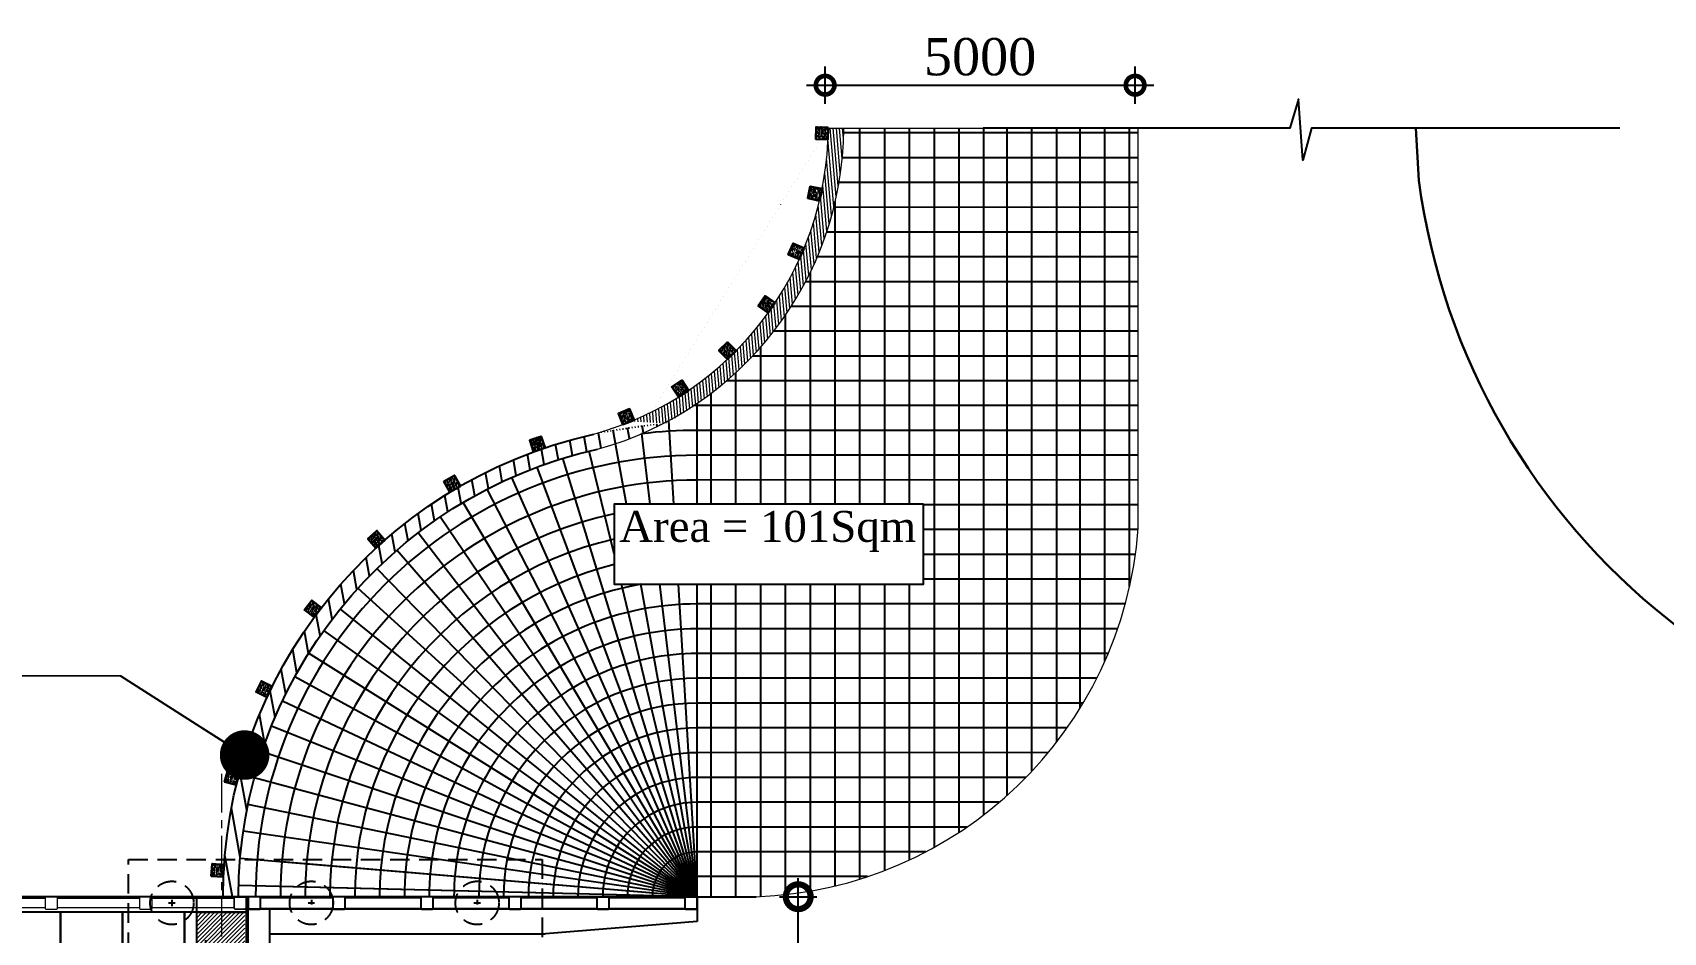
# Model space of a CAD drawing. Header units: millimetres. Extents: x 645430 to 1329725, y -477752 to 44877.
# Drawn here: x 929515 to 955822, y -433852 to -419333 of the extents above; entities that cross this region are included whole.
import ezdxf

# ---------------------------------------------------------------- set-up
doc = ezdxf.new("R2010")
doc.units = ezdxf.units.MM
doc.header["$LTSCALE"] = 250
doc.header["$PDMODE"] = 2
for name, pattern in [('ACAD_ISO03W100', [30, 12, -18]), ('CENTER', [2, 1.25, -0.25, 0.25, -0.25]), ('DASHED2', [0.375, 0.25, -0.125]), ('HIDDEN', [9.525, 6.35, -3.175])]:
    doc.linetypes.add(name, pattern=pattern)
for name, color, linetype in [('Abutment W Line', 200, 'Continuous'), ('Bearing  peat', 11, 'Continuous'), ('Deck Slab', 11, 'Continuous'), ('Dimision', 4, 'Continuous'), ('Elevation', 21, 'Continuous'), ('Extra Line', 145, 'Continuous'), ('Girder Line', 7, 'Continuous'), ('hatch', 35, 'Continuous'), ('Hatching', 35, 'Continuous'), ('L.L', 200, 'Continuous'), ('Level_text', 7, 'Continuous'), ('Pile', 11, 'Continuous'), ('Ralling', 6, 'Continuous'), ('SEC', 15, 'Continuous')]:
    doc.layers.add(name, color=color, linetype=linetype)
for name, color, linetype, lineweight in [('Box', 30, 'Continuous', 13), ('Pucca Road', 1, 'Continuous', 30), ('Railing', 6, 'Continuous', 13), ('RL', 7, 'Continuous', 18), ('ROAD', 1, 'Continuous', 30)]:
    doc.layers.add(name, color=color, linetype=linetype, lineweight=lineweight)
doc.styles.get("Standard").update_dxf_attribs({"font": 'times.ttf'})
doc.dimstyles.new('dim_800', dxfattribs={"dimscale": 0, "dimtxt": 800, "dimasz": 300, "dimexe": 300, "dimexo": 300, "dimgap": 400, "dimtad": 1, "dimdec": 0, "dimtxsty": 'Standard', "dimblk": 'DOTSMALL', "dimcen": 2.5, "dimdle": 300, "dimclrd": 256, "dimclre": 256, "dimclrt": 256, "dimadec": 0, "dimazin": 0, "dimtfac": 1, "dimtdec": 0, "dimtix": 1, "dimtmove": 0, "dimatfit": 3, "dimldrblk": 'DOT', "dimfxl": 300, "dimfxlon": 1, "dimlwd": -1, "dimarcsym": 0})
doc.dimstyles.new('ISO-25', dxfattribs={"dimtxt": 75, "dimasz": 45, "dimexe": 125, "dimexo": 75.625, "dimgap": 60, "dimtad": 1, "dimdec": 0, "dimtxsty": 'Standard', "dimblk": 'DOT', "dimcen": 52.5, "dimdle": 100, "dimclrd": 256, "dimclre": 256, "dimclrt": 256, "dimadec": 0, "dimazin": 0, "dimtfac": 1, "dimtdec": 0, "dimtix": 1, "dimtmove": 0, "dimatfit": 3, "dimldrblk": 'DOT', "dimfxl": 1, "dimlwd": -1, "dimarcsym": 0})
pattern_1 = [(45, (28908.872, -337.994), (-33.67596, 33.67596), [])]
pattern_2 = [(0, (11736.619, 5662.658), (0, 19.05), [])]

# ---------------------------------------------------------------- blocks, each defined once
blk = doc.blocks.new('*U416')
at = {"layer": 'Railing', "linetype": 'Continuous', "lineweight": 20, "ltscale": 5}
for p, q in [((562.5, 75.5), (-762.5, 75.5)), ((562.5, -75.5), (-762.5, -75.5))]:
    blk.add_line(p, q, dxfattribs=at)
blk.add_lwpolyline([(574.5, 100), (750.5, 100), (762.5, 88), (762.5, -88), (750.5, -100), (574.5, -100), (562.5, -88), (562.5, 88)], close=True, dxfattribs=at)
blk = doc.blocks.new('*U417')
at = {"layer": 'Deck Slab', "color": 0, "linetype": 'ByBlock', "lineweight": -2}
for p in [(0, 0), (1525, 0), (3050, 0), (4575, 0), (6100, 0), (7625, 0), (9150, 0), (10675, 0), (12200, 0), (13725, 0), (15250, 0), (16775, 0)]:
    blk.add_blockref('*U416', p, dxfattribs=at)
blk = doc.blocks.new('*U418')
at = {"layer": 'Railing', "linetype": 'Continuous', "lineweight": 20, "ltscale": 5}
for p, q in [((562.5, 75.5), (-762.5, 75.5)), ((562.5, -75.5), (-762.5, -75.5))]:
    blk.add_line(p, q, dxfattribs=at)
blk.add_lwpolyline([(574.5, 100), (750.5, 100), (762.5, 88), (762.5, -88), (750.5, -100), (574.5, -100), (562.5, -88), (562.5, 88)], close=True, dxfattribs=at)
blk = doc.blocks.new('*U419')
at = {"layer": 'Deck Slab', "color": 0, "linetype": 'ByBlock', "lineweight": -2}
for p in [(0, 0), (1525, 0), (3050, 0), (4575, 0), (6100, 0), (7625, 0), (9150, 0), (10675, 0), (12200, 0), (13725, 0), (15250, 0), (16775, 0)]:
    blk.add_blockref('*U418', p, dxfattribs=at)
blk = doc.blocks.new('edgh')
at = {"layer": 'Box', "linetype": 'Continuous', "lineweight": 20, "ltscale": 5}
for p, q in [((331789, 528973), (331789, 528973)), ((331789, 528973), (331789, 528973)), ((331789, 519373), (331789, 519373)), ((331789, 519373), (331789, 519373)), ((331789, 519173), (331789, 519173)), ((350425, 519173), (333581, 519173)), ((351752, 519173), (350702, 519173))]:
    blk.add_line(p, q, dxfattribs=at)
for points in [[(331794, 528718), (332784, 528718), (332784, 527978), (331794, 527978)], [(332794, 528718), (333784, 528718), (333784, 527978), (332794, 527978)], [(333794, 528718), (334784, 528718), (334784, 527978), (333794, 527978)], [(334794, 528718), (335784, 528718), (335784, 527978), (334794, 527978)], [(335794, 528718), (336784, 528718), (336784, 527978), (335794, 527978)], [(336794, 528718), (337784, 528718), (337784, 527978), (336794, 527978)], [(337794, 528718), (338784, 528718), (338784, 527978), (337794, 527978)], [(338794, 528718), (339784, 528718), (339784, 527978), (338794, 527978)], [(339794, 528718), (340784, 528718), (340784, 527978), (339794, 527978)], [(340794, 528718), (341784, 528718), (341784, 527978), (340794, 527978)], [(341794, 528718), (342784, 528718), (342784, 527978), (341794, 527978)], [(342794, 528718), (342784, 528718), (342784, 527978), (342794, 527978)], [(342794, 528718), (343784, 528718), (343784, 527978), (342794, 527978)], [(343794, 528718), (344784, 528718), (344784, 527978), (343794, 527978)], [(344794, 528718), (345784, 528718), (345784, 527978), (344794, 527978)], [(345794, 528718), (346784, 528718), (346784, 527978), (345794, 527978)], [(346794, 528718), (347784, 528718), (347784, 527978), (346794, 527978)], [(347794, 528718), (348784, 528718), (348784, 527978), (347794, 527978)], [(348794, 528718), (349784, 528718), (349784, 527978), (348794, 527978)], [(349794, 528718), (350784, 528718), (350784, 527978), (349794, 527978)], [(350794, 528718), (351784, 528718), (351784, 527978), (350794, 527978)], [(331794, 519428), (332784, 519428), (332784, 520168), (331794, 520168)], [(332794, 519428), (333784, 519428), (333784, 520168), (332794, 520168)], [(333794, 519428), (334784, 519428), (334784, 520168), (333794, 520168)], [(334794, 519428), (335784, 519428), (335784, 520168), (334794, 520168)], [(335794, 519428), (336784, 519428), (336784, 520168), (335794, 520168)], [(336794, 519428), (337784, 519428), (337784, 520168), (336794, 520168)], [(337794, 519428), (338784, 519428), (338784, 520168), (337794, 520168)], [(338794, 519428), (339784, 519428), (339784, 520168), (338794, 520168)], [(339794, 519428), (340784, 519428), (340784, 520168), (339794, 520168)], [(340794, 519428), (341784, 519428), (341784, 520168), (340794, 520168)], [(341794, 519428), (342784, 519428), (342784, 520168), (341794, 520168)], [(342794, 519428), (342784, 519428), (342784, 520168), (342794, 520168)], [(342794, 519428), (343784, 519428), (343784, 520168), (342794, 520168)], [(343794, 519428), (344784, 519428), (344784, 520168), (343794, 520168)], [(344794, 519428), (345784, 519428), (345784, 520168), (344794, 520168)], [(345794, 519428), (346784, 519428), (346784, 520168), (345794, 520168)], [(346794, 519428), (347784, 519428), (347784, 520168), (346794, 520168)], [(347794, 519428), (348784, 519428), (348784, 520168), (347794, 520168)], [(348794, 519428), (349784, 519428), (349784, 520168), (348794, 520168)], [(349794, 519428), (350784, 519428), (350784, 520168), (349794, 520168)], [(350794, 519428), (351784, 519428), (351784, 520168), (350794, 520168)]]:
    blk.add_lwpolyline(points, close=True, dxfattribs=at)
at = {"layer": 'Deck Slab'}
for p, q in [((331789, 528723), (351789, 528723)), ((351789, 519423), (331789, 519423))]:
    blk.add_line(p, q, dxfattribs=at)
blk.add_lwpolyline([(350902, 519173), (331789, 519173), (331789, 528973), (351789, 528973), (351789, 519173), (350262, 519173)], dxfattribs=at)
at = {"layer": 'Girder Line', "linetype": 'HIDDEN', "ltscale": 0.15}
for p, q in [((331789, 527898), (351789, 527898)), ((331789, 527448), (331989, 527448)), ((331989, 527448), (331989, 525498)), ((332289, 527448), (338722, 527448)), ((332289, 527448), (332289, 525498)), ((338722, 527448), (338722, 525498)), ((339022, 527448), (344556, 527448)), ((339022, 527448), (339022, 525498)), ((344556, 527448), (344556, 525498)), ((344856, 527448), (351289, 527448)), ((344856, 527448), (344856, 525498)), ((351289, 527448), (351289, 525498)), ((351589, 527448), (351589, 525498)), ((331789, 525498), (331989, 525498)), ((331789, 523073), (331789, 525373)), ((332289, 525498), (338722, 525498)), ((339022, 525498), (344556, 525498)), ((344856, 525498), (351289, 525498)), ((351589, 525498), (351789, 525498)), ((331789, 525048), (331989, 525048)), ((331989, 525048), (331989, 523098)), ((332289, 525048), (332289, 523098)), ((332289, 525048), (338722, 525048)), ((338722, 525048), (338722, 523098)), ((339022, 525048), (344556, 525048)), ((339022, 525048), (339022, 523098)), ((344556, 525048), (344556, 523098)), ((344856, 525048), (351289, 525048)), ((344856, 525048), (344856, 523098)), ((351289, 525048), (351289, 523098)), ((351589, 525048), (351589, 523098)), ((331789, 523098), (331989, 523098)), ((332289, 523098), (338722, 523098)), ((339022, 523098), (344556, 523098)), ((344856, 523098), (351289, 523098)), ((351589, 523098), (351789, 523098)), ((331789, 522648), (331989, 522648)), ((331989, 522648), (331989, 520698)), ((332289, 522648), (332289, 520698)), ((332289, 522648), (338722, 522648)), ((338722, 522648), (338722, 520698)), ((339022, 522648), (344556, 522648)), ((339022, 522648), (339022, 520698)), ((344556, 522648), (344556, 520698)), ((344856, 522648), (351289, 522648)), ((344856, 522648), (344856, 520698)), ((351289, 522648), (351289, 520698)), ((351589, 522648), (351589, 520698)), ((331789, 520698), (331989, 520698)), ((332289, 520698), (338722, 520698)), ((339022, 520698), (344556, 520698)), ((344856, 520698), (351289, 520698)), ((351589, 520698), (351789, 520698)), ((331789, 520248), (351789, 520248))]:
    blk.add_line(p, q, dxfattribs=at)
at = {"layer": 'Girder Line', "linetype": 'HIDDEN', "ltscale": 15}
for p, q in [((351589, 527448), (351789, 527448)), ((351589, 525048), (351789, 525048)), ((351589, 522648), (351789, 522648))]:
    blk.add_line(p, q, dxfattribs=at)
at = {"layer": 'Railing', "linetype": 'Continuous', "lineweight": 20, "ltscale": 5}
for p, q in [((351589, 528948), (350289, 528948)), ((351589, 528797), (350289, 528797)), ((331789, 527773), (351789, 527773)), ((331789, 527723), (351789, 527723)), ((331789, 520423), (351789, 520423)), ((331789, 520373), (351789, 520373)), ((351589, 519348), (350289, 519348)), ((351589, 519197), (350289, 519197))]:
    blk.add_line(p, q, dxfattribs=at)
for points in [[(331801, 528973), (331977, 528973), (331989, 528961), (331989, 528785), (331977, 528773), (331801, 528773), (331789, 528785), (331789, 528961)], [(331801, 528773), (331977, 528773), (331989, 528785), (331989, 528961), (331977, 528973), (331801, 528973), (331789, 528961), (331789, 528785)], [(331801, 528773), (331977, 528773), (331989, 528785), (331989, 528961), (331977, 528973), (331801, 528973), (331789, 528961), (331789, 528785)], [(331801, 528973), (331977, 528973), (331989, 528961), (331989, 528785), (331977, 528773), (331801, 528773), (331789, 528785), (331789, 528961)], [(331801, 528773), (331977, 528773), (331989, 528785), (331989, 528961), (331977, 528973), (331801, 528973), (331789, 528961), (331789, 528785)], [(351601, 528973), (351777, 528973), (351789, 528961), (351789, 528785), (351777, 528773), (351601, 528773), (351589, 528785), (351589, 528961)], [(331801, 519373), (331977, 519373), (331989, 519361), (331989, 519185), (331977, 519173), (331801, 519173), (331789, 519185), (331789, 519361)], [(331801, 519173), (331977, 519173), (331989, 519185), (331989, 519361), (331977, 519373), (331801, 519373), (331789, 519361), (331789, 519185)], [(331801, 519173), (331977, 519173), (331989, 519185), (331989, 519361), (331977, 519373), (331801, 519373), (331789, 519361), (331789, 519185)], [(331801, 519373), (331977, 519373), (331989, 519361), (331989, 519185), (331977, 519173), (331801, 519173), (331789, 519185), (331789, 519361)], [(331801, 519173), (331977, 519173), (331989, 519185), (331989, 519361), (331977, 519373), (331801, 519373), (331789, 519361), (331789, 519185)], [(331801, 519373), (331977, 519373), (331989, 519361), (331989, 519185), (331977, 519173), (331801, 519173), (331789, 519185), (331789, 519361)], [(331801, 519173), (331977, 519173), (331989, 519185), (331989, 519361), (331977, 519373), (331801, 519373), (331789, 519361), (331789, 519185)], [(331801, 519173), (331977, 519173), (331989, 519185), (331989, 519361), (331977, 519373), (331801, 519373), (331789, 519361), (331789, 519185)], [(331801, 519373), (331977, 519373), (331989, 519361), (331989, 519185), (331977, 519173), (331801, 519173), (331789, 519185), (331789, 519361)], [(331801, 519173), (331977, 519173), (331989, 519185), (331989, 519361), (331977, 519373), (331801, 519373), (331789, 519361), (331789, 519185)], [(351601, 519373), (351777, 519373), (351789, 519361), (351789, 519185), (351777, 519173), (351601, 519173), (351589, 519185), (351589, 519361)]]:
    blk.add_lwpolyline(points, close=True, dxfattribs=at)
at = {"layer": 'Deck Slab'}
for name, p in [('*U417', (332752, 528873)), ('*U419', (332752, 519273))]:
    blk.add_blockref(name, p, dxfattribs=at)
blk = doc.blocks.new('_Dot')
at = {"color": 0, "linetype": 'ByBlock', "lineweight": -2}
blk.add_line((-0.5, 0), (-1, 0), dxfattribs=at)
at = {"color": 0, "linetype": 'ByBlock', "const_width": 0.5}
blk.add_lwpolyline([(-0.25, 0, 1), (0.25, 0, 1)], format="xyb", close=True, dxfattribs=at)
blk = doc.blocks.new('_DotSmall')
at = {"color": 0, "linetype": 'ByBlock', "const_width": 0.5}
blk.add_lwpolyline([(-0.0625, 0, 1), (0.0625, 0, 1)], format="xyb", close=True, dxfattribs=at)
blk = doc.blocks.new('*D539')
at = {"layer": 'Defpoints', "color": 0, "ltscale": 5, "transparency": 16777216}
for p in [(940289, -433277), (941866, -433277), (940289, -443077)]:
    blk.add_point(p, dxfattribs=at)
at = {"layer": 'Level_text', "ltscale": 5, "transparency": 16777216}
blk.add_line((941866, -443377), (941866, -432977), dxfattribs=at)
at = {"layer": 'Level_text', "lineweight": -2, "ltscale": 5, "transparency": 16777216}
for p, q in [((941566, -433277), (942166, -433277)), ((941566, -443077), (942166, -443077))]:
    blk.add_line(p, q, dxfattribs=at)
at = {"layer": 'Level_text', "ltscale": 5, "transparency": 16777216, "xscale": 800, "yscale": 800, "zscale": 800}
for p, rotation in [((941866, -433277), 90), ((941866, -443077), 270)]:
    blk.add_blockref('_DotSmall', p, dxfattribs=dict(at, rotation=rotation))
at = {"layer": 'Level_text', "ltscale": 5, "transparency": 16777216, "insert": (941308, -438177), "char_height": 800, "attachment_point": 5, "rotation": 90}
blk.add_mtext('9800', dxfattribs=at)
blk = doc.blocks.new('A$C0ff41abe')
at = {"layer": 'hatch', "linetype": 'Continuous', "lineweight": 13}
h = blk.add_hatch(dxfattribs=at)
h.set_pattern_fill('ANSI31', color=256, scale=15, style=0)
h.set_pattern_definition(pattern_1)
h.paths.add_polyline_path([(1875, 10563), (1100, 10563), (1100, 9813), (1875, 9813)])
h = blk.add_hatch(dxfattribs=at)
h.set_pattern_fill('ANSI31', color=256, scale=15, style=0)
h.set_pattern_definition(pattern_1)
h.paths.add_polyline_path([(1930, 1263), (1100, 1263), (1100, 2013), (1930, 2013)])
at = {"layer": 'Hatching', "linetype": 'Continuous', "ltscale": 3}
h = blk.add_hatch(dxfattribs=at)
h.set_pattern_fill('LINE,_I', color=256, scale=6, style=2)
h.set_pattern_definition(pattern_2)
h.paths.add_polyline_path([(1500, 9338), (1650, 9338), (1650, 9513), (1500, 9513)])
h.paths.add_polyline_path([(1650, 9513), (1650, 9688), (1500, 9688), (1500, 9513)])
h.paths.add_polyline_path([(1350, 9688), (1350, 9513), (1500, 9513), (1500, 9688)])
h.paths.add_polyline_path([(1350, 9513), (1350, 9338), (1500, 9338), (1500, 9513)])
h = blk.add_hatch(dxfattribs=at)
h.set_pattern_fill('LINE,_I', color=256, scale=6, style=2)
h.set_pattern_definition([(0, (11736.619, 10462.658), (0, 19.05), [])])
h.paths.add_polyline_path([(1500, 7288), (1650, 7288), (1650, 7113), (1500, 7113)])
h.paths.add_polyline_path([(1650, 7113), (1650, 6938), (1500, 6938), (1500, 7113)])
h.paths.add_polyline_path([(1350, 6938), (1350, 7113), (1500, 7113), (1500, 6938)])
h.paths.add_polyline_path([(1350, 7113), (1350, 7288), (1500, 7288), (1500, 7113)])
h = blk.add_hatch(dxfattribs=at)
h.set_pattern_fill('LINE,_I', color=256, scale=6, style=2)
h.set_pattern_definition([(0, (11736.619, 8062.658), (0, 19.05), [])])
h.paths.add_polyline_path([(1500, 4888), (1650, 4888), (1650, 4713), (1500, 4713)])
h.paths.add_polyline_path([(1650, 4713), (1650, 4538), (1500, 4538), (1500, 4713)])
h.paths.add_polyline_path([(1350, 4538), (1350, 4713), (1500, 4713), (1500, 4538)])
h.paths.add_polyline_path([(1350, 4713), (1350, 4888), (1500, 4888), (1500, 4713)])
h = blk.add_hatch(dxfattribs=at)
h.set_pattern_fill('LINE,_I', color=256, scale=6, style=2)
h.set_pattern_definition(pattern_2)
h.paths.add_polyline_path([(1500, 2488), (1650, 2488), (1650, 2313), (1500, 2313)])
h.paths.add_polyline_path([(1650, 2313), (1650, 2138), (1500, 2138), (1500, 2313)])
h.paths.add_polyline_path([(1350, 2138), (1350, 2313), (1500, 2313), (1500, 2138)])
h.paths.add_polyline_path([(1350, 2313), (1350, 2488), (1500, 2488), (1500, 2313)])
at = {"layer": 'Abutment W Line', "ltscale": 5}
for p, q in [((1100, 10813), (1930, 10813)), ((1100, 7113), (1100, 10813)), ((1930, 7113), (1930, 10813)), ((9175, 10813), (9175, 10413)), ((1100, 10563), (1930, 10563)), ((1150, 10563), (1930, 10563)), ((2280, 7113), (2280, 10613)), ((2280, 10213), (6725, 10213)), ((2280, 9963), (6675, 9963)), ((1100, 7113), (1100, 1013)), ((1930, 7113), (1930, 1013)), ((2280, 7113), (2280, 1213)), ((2280, 1863), (6675, 1863)), ((2280, 1613), (6725, 1613)), ((9175, 1013), (9175, 1413)), ((1100, 1263), (1930, 1263)), ((1100, 1263), (1930, 1263)), ((1150, 1263), (1930, 1263)), ((1100, 1013), (1930, 1013))]:
    blk.add_line(p, q, dxfattribs=at)
at = {"layer": 'Abutment W Line', "linetype": 'ACAD_ISO03W100'}
for q in [(1250, 10813), (1250, 1013)]:
    blk.add_line((1250, 7113), q, dxfattribs=at)
at = {"layer": 'Abutment W Line'}
for p, q in [((9175, 10413), (6725, 10213)), ((9175, 1413), (6725, 1613))]:
    blk.add_line(p, q, dxfattribs=at)
at = {"layer": 'Bearing  peat', "linetype": 'Continuous'}
for points in [[(1100, 9213), (1930, 9213), (1930, 9813), (1100, 9813)], [(1350, 9338), (1650, 9338), (1650, 9688), (1350, 9688)], [(1100, 7413), (1930, 7413), (1930, 6813), (1100, 6813)], [(1350, 7288), (1650, 7288), (1650, 6938), (1350, 6938)], [(1100, 5013), (1930, 5013), (1930, 4413), (1100, 4413)], [(1350, 4888), (1650, 4888), (1650, 4538), (1350, 4538)], [(1100, 2613), (1930, 2613), (1930, 2013), (1100, 2013)], [(1350, 2488), (1650, 2488), (1650, 2138), (1350, 2138)]]:
    blk.add_lwpolyline(points, close=True, dxfattribs=at)
at = {"layer": 'Extra Line', "linetype": 'CENTER', "lineweight": 0, "ltscale": 2}
for p in [(1500, 12796), (1500, 0)]:
    blk.add_line(p, (1500, 7113), dxfattribs=at)
at = {"layer": 'Extra Line'}
for p, q in [((647, 10713), (752, 10713)), ((700, 10765), (700, 10660)), ((2897, 10713), (3002, 10713)), ((2950, 10765), (2950, 10685)), ((5572, 10713), (5677, 10713)), ((5625, 10765), (5625, 10685)), ((647, 8313), (752, 8313)), ((700, 8365), (700, 8260)), ((2897, 8313), (3002, 8313)), ((5572, 7513), (5677, 7513)), ((5572, 7513), (5677, 7513)), ((5625, 7466), (5625, 7565)), ((647, 5913), (752, 5913)), ((647, 5913), (752, 5913)), ((700, 5965), (700, 5913)), ((700, 5860), (700, 5913)), ((2897, 5913), (3002, 5913)), ((2897, 5913), (3002, 5913)), ((2950, 5965), (2950, 5913)), ((2950, 5860), (2950, 5913)), ((5572, 4313), (5677, 4313)), ((5572, 4313), (5677, 4313)), ((5625, 4266), (5625, 4365)), ((647, 3513), (752, 3513)), ((700, 3460), (700, 3565)), ((2897, 3513), (3002, 3513)), ((2950, 3460), (2950, 3565)), ((647, 1113), (752, 1113)), ((700, 1060), (700, 1165)), ((2897, 1112), (3002, 1112)), ((2950, 1060), (2950, 1167)), ((5572, 1113), (5677, 1113)), ((5625, 1066), (5625, 1165))]:
    blk.add_line(p, q, dxfattribs=at)
at = {"layer": 'Pile', "color": 4, "linetype": 'DASHED2', "ltscale": 5}
for p, q in [((0, 11413), (6675, 11413)), ((0, 7113), (0, 11413)), ((6675, 11413), (6675, 413)), ((0, 7113), (0, 413)), ((0, 413), (6675, 413))]:
    blk.add_line(p, q, dxfattribs=at)
at = {"layer": 'Pile', "linetype": 'ACAD_ISO03W100', "ltscale": 0.02}
blk.add_line((2950, 8365), (2950, 8260), dxfattribs=at)
at = {"layer": 'Pile', "color": 4, "linetype": 'DASHED2', "ltscale": 5}
for centre in [(700, 10713), (2950, 10713), (5625, 10713), (700, 8313), (2950, 8313), (5625, 7512), (2950, 5913), (5625, 4312), (700, 3513), (2950, 3513), (700, 1113), (2950, 1112), (5625, 1112)]:
    blk.add_circle(centre, 350, dxfattribs=at)
for start, end in [(0, 180), (180, 0)]:
    blk.add_arc((700, 5913), 350, start, end, dxfattribs=at)
at = {"layer": 'Ralling'}
for p, q in [((9175, 10813), (1930, 10813)), ((2130, 10801), (3295, 10801)), ((3495, 10801), (4715, 10801)), ((4915, 10801), (6135, 10801)), ((6335, 10801), (7555, 10801)), ((7755, 10801), (8975, 10801)), ((9175, 10613), (1930, 10613)), ((2130, 10625), (3295, 10625)), ((3495, 10625), (4715, 10625)), ((4915, 10625), (6135, 10625)), ((6335, 10625), (7555, 10625)), ((7755, 10625), (8975, 10625)), ((9175, 1213), (1930, 1213)), ((2130, 1201), (3295, 1201)), ((3495, 1201), (4715, 1201)), ((4915, 1201), (6135, 1201)), ((6335, 1201), (7555, 1201)), ((7755, 1201), (8975, 1201)), ((9175, 1013), (1930, 1013)), ((9175, 1013), (1930, 1013)), ((2130, 1025), (3295, 1025)), ((3495, 1025), (4715, 1025)), ((4915, 1025), (6135, 1025)), ((6335, 1025), (7555, 1025)), ((7755, 1025), (8975, 1025))]:
    blk.add_line(p, q, dxfattribs=at)
for points in [[(1942, 10613), (2118, 10613), (2130, 10625), (2130, 10801), (2118, 10813), (1942, 10813), (1930, 10801), (1930, 10625)], [(3307, 10613), (3483, 10613), (3495, 10625), (3495, 10801), (3483, 10813), (3307, 10813), (3295, 10801), (3295, 10625)], [(4727, 10613), (4903, 10613), (4915, 10625), (4915, 10801), (4903, 10813), (4727, 10813), (4715, 10801), (4715, 10625)], [(6147, 10613), (6323, 10613), (6335, 10625), (6335, 10801), (6323, 10813), (6147, 10813), (6135, 10801), (6135, 10625)], [(7567, 10613), (7743, 10613), (7755, 10625), (7755, 10801), (7743, 10813), (7567, 10813), (7555, 10801), (7555, 10625)], [(8987, 10613), (9163, 10613), (9175, 10625), (9175, 10801), (9163, 10813), (8987, 10813), (8975, 10801), (8975, 10625)], [(1942, 1213), (2118, 1213), (2130, 1201), (2130, 1025), (2118, 1013), (1942, 1013), (1930, 1025), (1930, 1201)], [(3307, 1213), (3483, 1213), (3495, 1201), (3495, 1025), (3483, 1013), (3307, 1013), (3295, 1025), (3295, 1201)], [(4727, 1213), (4903, 1213), (4915, 1201), (4915, 1025), (4903, 1013), (4727, 1013), (4715, 1025), (4715, 1201)], [(6147, 1213), (6323, 1213), (6335, 1201), (6335, 1025), (6323, 1013), (6147, 1013), (6135, 1025), (6135, 1201)], [(7567, 1213), (7743, 1213), (7755, 1201), (7755, 1025), (7743, 1013), (7567, 1013), (7555, 1025), (7555, 1201)], [(8987, 1213), (9163, 1213), (9175, 1201), (9175, 1025), (9163, 1013), (8987, 1013), (8975, 1025), (8975, 1201)]]:
    blk.add_lwpolyline(points, close=True, dxfattribs=at)
blk = doc.blocks.new('*D549')
at = {"layer": 'Defpoints', "color": 0, "ltscale": 5, "transparency": 16777216}
for p in [(947300, -420182), (942300, -422389), (947300, -422389)]:
    blk.add_point(p, dxfattribs=at)
at = {"layer": 'Level_text', "lineweight": -2, "ltscale": 5, "transparency": 16777216}
for p, q in [((942300, -420482), (942300, -419882)), ((947300, -420482), (947300, -419882))]:
    blk.add_line(p, q, dxfattribs=at)
at = {"layer": 'Level_text', "ltscale": 5, "transparency": 16777216}
blk.add_line((942000, -420182), (947600, -420182), dxfattribs=at)
at = {"layer": 'Level_text', "ltscale": 5, "transparency": 16777216, "xscale": 600, "yscale": 600, "zscale": 600, "rotation": 180}
blk.add_blockref('_DotSmall', (942300, -420182), dxfattribs=at)
at = {"layer": 'Level_text', "ltscale": 5, "transparency": 16777216, "xscale": 600, "yscale": 600, "zscale": 600}
blk.add_blockref('_DotSmall', (947300, -420182), dxfattribs=at)
at = {"layer": 'Level_text', "ltscale": 5, "transparency": 16777216, "insert": (944800, -419726), "char_height": 600, "attachment_point": 5}
blk.add_mtext('5000', dxfattribs=at)
blk = doc.blocks.new('*U530')
at = {"layer": 'Pucca Road', "ltscale": 0.5}
h = blk.add_hatch(dxfattribs=at)
h.set_pattern_fill('AR-CONC', color=256, scale=9.751817, angle=817.0758)
h.set_pattern_definition([(147.0758351, (1943912.19, -6844585.175), (-2.54327466, 70.1670086), [7.31386305, -80.4524935]), (92.0758351, (1943912.19, -6844585.175), (-71.126989, -22.46349096), [5.85109044, -64.3619948]), (197.5272796, (1943911.976, -6844579.33), (-73.6702629, 47.7035175), [6.2158271, -68.37409845]), (143.2600351, (1943892.83, -6844587.58), (3.1978895, 105.271098), [10.9707946, -120.6787403]), (193.7114706, (1943893.1, -6844578.81), (-105.4984862, 78.750679), [9.323746, -102.5612054]), (88.2599991, (1943892.83, -6844587.58), (-105.4984862, 78.7506789), [8.7766357, -96.5429923]), (118.0758351, (1943896.47, -6844577.3), (31.79324264, 62.60245252), [7.31386305, -80.4524935]), (63.0758351, (1943896.47, -6844577.3), (-73.0995828, 14.83603665), [5.85109044, -64.3619948]), (168.5272799, (1943899.12, -6844572.08), (-41.30633995, 77.4384885), [6.21582694, -68.37409845]), (134.57583514, (1943912.188, -6844585.175), (-32.36203152, -2.82213686), [0, -63.58184942, 0, -65.33717655, 0, -64.60579025]), (104.57583514, (1943912.188, -6844585.175), (-41.32952292, 20.72077851), [0, -37.25194245, 0, -62.1190768, 0, -24.62333892]), (64.57583514, (1943914.867, -6844606.756), (-4.22982403, 51.931861145), [0, -24.3795435, 0, -76.06417569, 0, -100.93131004]), (54.57583514, (1943916.07, -6844616.434), (-16.69327508, 55.23559901), [0, -31.69340654, 0, -50.5144141, 0, -71.67585786])])
h.paths.add_polyline_path([(470, 217), (493, 24), (687, 46), (664, 240)])
blk.add_lwpolyline([(687, 46), (664, 240), (470, 217), (493, 24)], close=True, dxfattribs=at)
blk = doc.blocks.new('*U531')
at = {"color": 0, "linetype": 'ByBlock', "lineweight": -2, "transparency": 16777216}
for p, rotation in [((942302, -421549), 82.18300314261192), ((942071, -422520), 71.053058706892), ((941657, -423429), 59.92311427117208), ((941075, -424240), 48.79316983545209), ((940347, -424924), 37.66322539973211), ((939502, -425454), 26.53328096401217), ((938569, -425812), 15.40333652829226)]:
    blk.add_blockref('*U530', p, dxfattribs=dict(at, rotation=rotation))

msp = doc.modelspace()

# ---------------------------------------------------------------- hatches: boundary and pattern name
at = {"layer": 'Hatching', "lineweight": 18, "true_color": 0x58ba48}
h = msp.add_hatch(dxfattribs=at)
h.set_pattern_fill('ANSI31', color=85, scale=399.997239, angle=50)
h.set_pattern_definition([(95, (-112411217.61, -9900592.135), (-49.809391154, -4.357757063), [])])
edge = h.paths.add_edge_path()
edge.add_line((942599.6, -420881.7), (942349.8, -420872.7))
edge.add_arc((937155.7, -420835.3), 5194.3, 296.66801, 359.58679, ccw=False)
edge.add_line((939487, -425477), (939487.4, -425477.9))
edge.add_line((939487.4, -425477.9), (939426.8, -425505))
edge.add_arc((937218.2, -420681.6), 5305, 293.54223, 294.6019, ccw=False)
edge.add_line((939337.2, -425545), (939187, -425612.1))
edge.add_line((939187, -425612.1), (939185.3, -425608.4))
edge.add_arc((937218.2, -420681.6), 5305, 284.75466, 291.7649, ccw=False)
edge.add_arc((940181.8, -432597.6), 6975, 93.73397, 103.36689, ccw=False)
edge.add_arc((937144.7, -420832.6), 5455.1, 298.25994, 359.48361)
at = {"layer": 'Pucca Road', "ltscale": 0.5}
h = msp.add_hatch(dxfattribs=at)
h.set_pattern_fill('AR-CONC', color=256, scale=9.751817, angle=829.10563)
h.set_pattern_definition([(159.1056316, (4264892.517, -6715343.856), (-17.11165485, 68.0960249), [7.31386305, -80.4524935]), (104.1056316, (4264892.52, -6715343.856), (-64.8831452, -36.7944896), [5.85109044, -64.3619948]), (209.5570761, (4264891.09, -6715338.18), (-81.99479925, 31.30153535), [6.2158271, -68.37409845]), (155.2898316, (4264874.09, -6715350.24), (-18.8129769, 103.625781), [10.9707946, -120.6787403]), (205.7412671, (4264872.52, -6715341.6), (-119.594914, 55.0332315), [9.323746, -102.5612054]), (100.2897956, (4264874.09, -6715350.24), (-119.594914, 55.0332314), [8.7766357, -96.5429923]), (130.1056316, (4264875.5, -6715339.43), (18.0474174, 67.85402025), [7.31386305, -80.4524935]), (75.1056316, (4264875.5, -6715339.43), (-74.5864, -0.72521274), [5.85109044, -64.3619948]), (180.5570764, (4264877.01, -6715333.775), (-56.53898217, 67.1288069), [6.21582694, -68.37409845]), (146.60563163, (4264892.517, -6715343.856), (-31.06314936, -9.505066675), [0, -63.58184942, 0, -65.33717655, 0, -64.60579025]), (116.60563163, (4264892.517, -6715343.856), (-44.74053132, 11.6518232), [0, -37.25194245, 0, -62.1190768, 0, -24.62333892]), (76.60563163, (4264899.635, -6715364.405), (-14.96059076, 49.90982205), [0, -24.3795435, 0, -76.06417569, 0, -100.93131004]), (66.6056316, (4264902.826, -6715373.62), (-27.83890244, 50.5433709), [0, -31.69340654, 0, -50.5144141, 0, -71.67585786])])
h.paths.add_polyline_path([(937781.1, -426032.6), (937718.5, -425847.9), (937533.8, -425910.5), (937596.4, -426095.2)])
h = msp.add_hatch(dxfattribs=at)
h.set_pattern_fill('AR-CONC', color=256, scale=9.751817, angle=840.3401)
h.set_pattern_definition([(170.3400982, (5425085.786, -5947243.687), (-30.05053183, 63.45740994), [7.31386305, -80.4524935]), (115.3400982, (5425085.786, -5947243.69), (-56.4713982, -48.73025934), [5.85109044, -64.3619948]), (220.7915427, (5425083.28, -5947238.4), (-86.5219293, 14.7271508), [6.2158271, -68.37409845]), (166.5242982, (5425068.95, -5947253.54), (-38.6413173, 97.9748906), [10.9707946, -120.6787403]), (216.9757337, (5425065.73, -5947245.37), (-128.0250696, 30.678683), [9.323746, -102.5612054]), (111.5242622, (5425068.95, -5947253.54), (-128.0250695, 30.678683), [8.7766357, -96.5429923]), (141.3400982, (5425068.236, -5947242.66), (4.48197547, 70.06988822), [7.31386305, -80.4524935]), (86.3400982, (5425068.236, -5947242.66), (-73.0158963, -15.242568), [5.85109044, -64.3619948]), (191.7915429, (5425068.61, -5947236.82), (-68.53392034, 54.82731966), [6.21582694, -68.37409845]), (157.8400982, (5425085.786, -5947243.687), (-28.61610244, -15.374791765), [0, -63.58184942, 0, -65.33717655, 0, -64.60579025]), (127.8400982, (5425085.786, -5947243.687), (-46.15327894, 2.7120047), [0, -37.25194245, 0, -62.1190768, 0, -24.62333892]), (87.8400982, (5425096.77, -5947262.455), (-24.39756981, 46.03876845), [0, -24.3795435, 0, -76.06417569, 0, -100.93131004]), (77.8400982, (5425101.697, -5947270.87), (-37.1525398, 44.1511678), [0, -31.69340654, 0, -50.5144141, 0, -71.67585786])])
h.paths.add_polyline_path([(936416.6, -426649.9), (936319.2, -426480.9), (936150.2, -426578.3), (936247.6, -426747.3)])
h = msp.add_hatch(dxfattribs=at)
h.set_pattern_fill('AR-CONC', color=256, scale=9.751817, angle=851.57456)
h.set_pattern_definition([(181.5745648, (6413402.923, -4967827.774), (-41.83776035, 56.38687036), [7.31386305, -80.4524935]), (126.5745648, (6413402.92, -4967827.774), (-45.8954567, -58.7985038), [5.85109044, -64.3619948]), (232.0260092, (6413399.44, -4967823.075), (-87.7332163, -2.4116331), [6.2158271, -68.37409845]), (177.7587648, (6413388.33, -4967840.72), (-56.9887783, 88.5692369), [10.9707946, -120.6787403]), (228.2102003, (6413383.58, -4967833.34), (-131.548827, 5.148413), [9.323746, -102.5612054]), (122.7587288, (6413388.33, -4967840.72), (-131.5488269, 5.148413), [8.7766357, -96.5429923]), (152.5745648, (6413385.51, -4967830.186), (-9.2552325, 69.60041675), [7.31386305, -80.4524935]), (97.5745648, (6413385.51, -4967830.186), (-68.6471512, -29.17577126), [5.85109044, -64.3619948]), (203.0260095, (6413384.74, -4967824.386), (-77.9023831, 40.42464506), [6.21582694, -68.37409845]), (169.07456478, (6413402.923, -4967827.774), (-25.07237975, -20.65529749), [0, -63.58184942, 0, -65.33717655, 0, -64.60579025]), (139.0745648, (6413402.923, -4967827.774), (-45.79726078, -6.33174792), [0, -37.25194245, 0, -62.1190768, 0, -24.62333892]), (99.07456478, (6413417.354, -4967844.043), (-32.89954299, 40.40333754), [0, -24.3795435, 0, -76.06417569, 0, -100.93131004]), (89.0745648, (6413423.825, -4967851.34), (-45.04235328, 36.06692726), [0, -31.69340654, 0, -50.5144141, 0, -71.67585786])])
h.paths.add_polyline_path([(935198.6, -427521.2), (935070.1, -427374.4), (934923.4, -427502.9), (935051.8, -427649.7)])
h = msp.add_hatch(dxfattribs=at)
h.set_pattern_fill('AR-CONC', color=256, scale=9.751817, angle=862.80903)
h.set_pattern_definition([(192.80903135, (7191967.93, -3814630.99), (-52.02160985, 47.1553756), [7.31386305, -80.4524935]), (137.8090313, (7191967.93, -3814630.99), (-33.56063006, -66.6133703), [5.85109044, -64.3619948]), (243.2604758, (7191963.594, -3814627.06), (-85.5822393, -19.45799424), [6.2158271, -68.37409845]), (188.9932313, (7191956.14, -3814646.53), (-73.1522167, 75.7692798), [10.9707946, -120.6787403]), (239.4446668, (7191950.04, -3814640.21), (-130.0311427, -20.5791634), [9.323746, -102.5612054]), (133.9931953, (7191956.14, -3814646.53), (-130.0311426, -20.5791634), [8.7766357, -96.5429923]), (163.80903135, (7191951.32, -3814636.75), (-22.63774543, 66.4635977), [7.31386305, -80.4524935]), (108.8090313, (7191951.32, -3814636.75), (-61.6475912, -41.9908501), [5.85109044, -64.3619948]), (214.2604761, (7191949.43, -3814631.21), (-84.285336, 24.4727473), [6.21582694, -68.37409845]), (180.30903135, (7191967.93, -3814630.99), (-20.56778995, -25.14421518), [0, -63.58184942, 0, -65.33717655, 0, -64.60579025]), (150.30903135, (7191967.93, -3814630.99), (-43.68612078, -15.13284434), [0, -37.25194245, 0, -62.1190768, 0, -24.62333892]), (110.30903135, (7191985.253, -3814644.135), (-40.14068298, 33.21950004), [0, -24.3795435, 0, -76.06417569, 0, -100.93131004]), (100.30903135, (7191993.02, -3814650.03), (-51.2059758, 26.60046756), [0, -31.69340654, 0, -50.5144141, 0, -71.67585786])])
h.paths.add_polyline_path([(934173.6, -428613.1), (934019, -428494.2), (933900.1, -428648.8), (934054.7, -428767.7)])
h = msp.add_hatch(dxfattribs=at)
h.set_pattern_fill('AR-CONC', color=256, scale=9.751817, angle=874.0435)
h.set_pattern_definition([(204.0434979, (7730943.29, -2531848.134), (-60.21179725, 36.116711), [7.31386305, -80.4524935]), (149.0434979, (7730943.29, -2531848.134), (-19.9396349, -71.875364), [5.85109044, -64.3619948]), (254.4949424, (7730938.27, -2531845.124), (-80.15143164, -35.75865246), [6.2158271, -68.37409845]), (200.2276979, (7730934.75, -2531865.67), (-86.5121894, 60.0655613), [10.9707946, -120.6787403]), (250.6791334, (7730927.54, -2531860.66), (-123.53018, -45.5180695), [9.323746, -102.5612054]), (145.2276619, (7730934.75, -2531865.67), (-123.53018, -45.5180695), [8.7766357, -96.5429923]), (175.0434979, (7730928.12, -2531857.02), (-35.15269554, 60.77964574), [7.31386305, -80.4524935]), (120.0434979, (7730928.12, -2531857.02), (-52.2854656, -53.196683), [5.85109044, -64.3619948]), (225.4949427, (7730925.19, -2531851.95), (-87.4381604, 7.5829626), [6.21582694, -68.37409845]), (191.5434979, (7730943.29, -2531848.134), (-15.27496574, -28.66951277), [0, -63.58184942, 0, -65.33717655, 0, -64.60579025]), (161.5434979, (7730943.29, -2531848.134), (-39.9007657, -23.35399373), [0, -37.25194245, 0, -62.1190768, 0, -24.62333892]), (121.5434979, (7730962.842, -2531857.652), (-45.84348229, 24.7625674), [0, -24.3795435, 0, -76.06417569, 0, -100.93131004]), (111.5434979, (7730971.61, -2531861.92), (-55.40719433, 16.11457874), [0, -31.69340654, 0, -50.5144141, 0, -71.67585786])])
h.paths.add_polyline_path([(933381, -429883.8), (933206.2, -429797.3), (933119.7, -429972.1), (933294.5, -430058.6)])
h = msp.add_hatch(dxfattribs=at)
h.set_pattern_fill('AR-CONC', color=256, scale=9.751817, angle=885.27796)
h.set_pattern_definition([(215.2779645, (8009673.457, -1168640.23), (-66.094444, 23.6939193), [7.31386305, -80.4524935]), (160.2779645, (8009673.46, -1168640.23), (-5.5544786, -74.3828257), [5.85109044, -64.3619948]), (265.729409, (8009667.95, -1168638.257), (-71.6489222, -50.68890575), [6.2158271, -68.37409845]), (211.4621645, (8009668.5, -1168659.094), (-96.5566924, 42.0599065), [10.9707946, -120.6787403]), (261.9136, (8009660.45, -1168655.59), (-112.2950802, -68.7125534), [9.323746, -102.5612054]), (156.4621285, (8009668.5, -1168659.09), (-112.2950801, -68.7125534), [8.7766357, -96.5429923]), (186.2779645, (8009660.31, -1168651.9), (-46.32046324, 52.76639105), [7.31386305, -80.4524935]), (131.2779645, (8009660.31, -1168651.9), (-40.91956594, -62.3638206), [5.85109044, -64.3619948]), (236.7294092, (8009656.45, -1168647.5), (-87.24002846, -9.59742956), [6.21582694, -68.37409845]), (202.7779645, (8009673.457, -1168640.23), (-9.39674787, -31.0960877), [0, -63.58184942, 0, -65.33717655, 0, -64.60579025]), (172.7779645, (8009673.457, -1168640.23), (-34.58626446, -30.68013099), [0, -37.25194245, 0, -62.1190768, 0, -24.62333892]), (132.7779645, (8009694.49, -1168645.757), (-49.78938838, 15.35664083), [0, -24.3795435, 0, -76.06417569, 0, -100.93131004]), (122.7779645, (8009703.92, -1168648.236), (-57.48500253, 5.01111916), [0, -31.69340654, 0, -50.5144141, 0, -71.67585786])])
h.paths.add_polyline_path([(932851.2, -431284.5), (932662.9, -431233.7), (932612.1, -431422), (932800.4, -431472.8)])
h = msp.add_hatch(dxfattribs=at)
h.set_pattern_fill('AR-CONC', color=256, scale=9.751817, angle=896.51243)
h.set_pattern_definition([(226.5124311, (8017476.453, 222749.51), (-69.44410516, 10.36308825), [7.31386305, -80.4524935]), (171.5124311, (8017476.45, 222749.51), (9.04354604, -74.0396601), [5.85109044, -64.3619948]), (276.9638755, (8017470.666, 222750.37), (-60.40055885, -63.6765711), [6.2158271, -68.37409845]), (222.696631, (8017475.27, 222730.04), (-102.9007828, 22.4423592), [10.9707946, -120.6787403]), (273.1480666, (8017466.69, 222731.91), (-96.756414, -89.273716), [9.323746, -102.5612054]), (167.696595, (8017475.27, 222730.04), (-96.756414, -89.273716), [8.7766357, -96.5429923]), (197.5124311, (8017465.83, 222735.5), (-55.71305804, 42.73093146), [7.31386305, -80.4524935]), (142.5124311, (8017465.83, 222735.5), (-27.9854759, -69.14094396), [5.85109044, -64.3619948]), (247.9638758, (8017461.19, 222739.06), (-83.6985332, -26.4100124), [6.21582694, -68.37409845]), (214.01243106, (8017476.453, 222749.508), (-3.15841157, -32.33094457), [0, -63.58184942, 0, -65.33717655, 0, -64.60579025]), (184.01243106, (8017476.453, 222749.508), (-27.94628857, -36.8304912), [0, -37.25194245, 0, -62.1190768, 0, -24.62333892]), (144.01243106, (8017498.16, 222748.185), (-51.82717942, 5.36219051), [0, -24.3795435, 0, -76.06417569, 0, -100.93131004]), (134.01243106, (8017507.893, 222747.59), (-57.35977104, -6.2843852), [0, -31.69340654, 0, -50.5144141, 0, -71.67585786])])
h.paths.add_polyline_path([(932604.4, -432761.7), (932409.8, -432748.5), (932396.7, -432943.1), (932591.3, -432956.2)])

# ---------------------------------------------------------------- linework, layer by layer
at = {"color": 5, "ltscale": 10}
msp.add_lwpolyline([(943888, -426940.2), (938894.4, -426940.2), (938894.4, -428233.8), (943888, -428233.8)], close=True, dxfattribs=at)
at = {"lineweight": 0}
for centre, radius, start, end in [((937202, -420848.7), 5147.9, 285.40334, 359.73221), ((937202, -420848.8), 5397.7, 285.31461, 359.65041)]:
    msp.add_arc(centre, radius, start, end, dxfattribs=at)
at = {"layer": 'Abutment W Line', "color": 3, "linetype": 'Continuous', "ltscale": 10}
for p, q in [((938225.7, -426156.3), (938181, -425909.1)), ((938456.7, -426095.1), (938412, -425848.5)), ((938688.9, -426041.5), (938644.4, -425795.3)), ((938922.6, -425995.4), (938878.1, -425749.3)), ((939144.6, -425884.9), (939113.1, -425710.7)), ((939369.8, -425792.1), (939349.4, -425679.3)), ((939593, -425688.1), (939587, -425655.3)), ((937541.4, -426386.2), (937496, -426135.6)), ((937768.1, -426301.8), (937723, -426052.6)), ((937996.2, -426225.2), (937951.3, -425977.1)), ((936870, -426688.1), (936823.6, -426431.4)), ((937092.3, -426579.2), (937046.3, -426324.8)), ((937316.1, -426478.6), (937270.4, -426226.3)), ((936430.2, -426932.1), (936382.7, -426669.6)), ((936649.3, -426805.6), (936602.3, -426546.3)), ((935997, -427212.9), (935948.1, -426943)), ((936212.7, -427067.7), (936164.6, -426801.7)), ((935783.1, -427368.2), (935733.4, -427093.8)), ((935361.2, -427711.2), (935309.6, -427425.9)), ((935571.1, -427534.1), (935520.5, -427254.6)), ((935153.4, -427900.3), (935100.6, -427608.5)), ((934745, -428318.1), (934689.3, -428010.3)), ((934947.9, -428102.3), (934893.8, -427802.9)), ((934544.8, -428549.2), (934487.3, -428231.5)), ((934347.7, -428797.2), (934288.1, -428467.9)), ((934154, -429063.9), (934092, -428721.2)), ((933964.1, -429352.1), (933899.2, -428993.4)), ((933778.8, -429665.2), (933710.3, -429287)), ((933598.7, -430007.7), (933526, -429605.5)), ((933425.3, -430386.4), (933346.9, -429953.5)), ((933260.2, -430811.4), (933174.5, -430337.7)), ((933106.4, -431299.3), (933010.3, -430768.1)), ((932969.9, -431882), (932857.5, -431261.2)), ((932864.7, -432638.5), (932721.7, -431848.1)), ((932738.4, -433277.7), (932616.6, -432604.7))]:
    msp.add_line(p, q, dxfattribs=at)
at = {"layer": 'Abutment W Line', "ltscale": 10}
for points in [[(932587, -433277.7, -0.3512167), (938569.3, -425811.7, -0.3512167)], [(932837.1, -433277.7, -0.3513652), (938627.6, -426054.9, -0.3513652)]]:
    msp.add_lwpolyline(points, format="xyb", dxfattribs=at)
at = {"layer": 'Elevation', "ltscale": 10}
for points in [[(942862, -426940.2), (942862, -420873.6)], [(943262, -426940.2), (943262, -420873.6)], [(943662, -426940.2), (943662, -420873.6)], [(944062, -432477.7), (944062, -420873.6)], [(944462, -432236.5), (944462, -420873.6)], [(944862.2, -431952.5), (944862.2, -420873.6)], [(944862.2, -431952.5), (944862.2, -420873.6)], [(945236.8, -431641.1), (945236.8, -420873.6)], [(945636.8, -431249.3), (945636.8, -420873.6)], [(946037, -430777.7), (946037, -420873.6)], [(946037, -430777.7), (946037, -420873.6)], [(946411.6, -430235.1), (946411.6, -420873.6)], [(946811.6, -429477.7), (946811.6, -420873.5)], [(947211.9, -428268.3), (947211.9, -420873.5)], [(947211.9, -428268.3), (947211.9, -420873.5)], [(947349.7, -420952.1), (942598.7, -420952.3)], [(947349.7, -421352.1), (942576.2, -421352.3)], [(947349.7, -421752.1), (942523.6, -421752.3)], [(947349.7, -422152.1), (942440, -422152.3)], [(942462, -426940.2), (942462, -422060.5)], [(947349.8, -422552.1), (942323.9, -422552.3)], [(947349.8, -422952.1), (942173, -422952.3)], [(942062, -426940.2), (942062, -423197.4)], [(947349.8, -423352.1), (941984, -423352.3)], [(947349.8, -423752.1), (941752.3, -423752.3)], [(941662, -426940.2), (941662, -423889.2)], [(947349.8, -424152.1), (941470.7, -424152.4)], [(947349.9, -424552.1), (941128.7, -424552.4)], [(941262, -426940.2), (941262, -424405.8)], [(940862, -426940.2), (940862, -424816.2)], [(947349.9, -424952.1), (940708.6, -424952.4)], [(940237, -426940.2), (940237, -425312.5)], [(940462, -426940.2), (940462, -425150.9)], [(939859.6, -426940.2), (939779.3, -425591.5)], [(939479.5, -426940.2), (939343.7, -425803.5)], [(938894.4, -427741.1), (938493, -426086.2)], [(939094, -426940.2), (938923.6, -425995.2)], [(940237, -433277.4), (937651.9, -426344)], [(940237, -433277.4), (938068.6, -426202.6)], [(940237, -433277.4), (936847.3, -426699.8)], [(940237, -433277.4), (937244.3, -426509.9)], [(940237, -433277.4), (936462.3, -426912.9)], [(947349.9, -426952.1), (943888, -426952.2)], [(940237, -433277.4), (936090.6, -427148.5)], [(940237, -433277.4), (935733.6, -427405.8)], [(947348.4, -427352.1), (943888, -427352.2)], [(940237, -433277.4), (935392.6, -427683.9)], [(947305.4, -427752.1), (943888, -427752.2)], [(940237, -433277.4), (935068.6, -427981.8)], [(940237, -433277.4), (939013.9, -428233.8)], [(940237, -433277.4), (939327.3, -428233.8)], [(940237, -433277.4), (939634.2, -428233.8)], [(940237, -433277.4), (939936.6, -428233.8)], [(940237, -433277.7), (940237, -428233.8)], [(940462, -433277.4), (940462, -428233.8)], [(940862, -433277.4), (940862, -428233.8)], [(941262, -433274.3), (941262, -428233.8)], [(941662, -433242.4), (941662, -428233.8)], [(942062, -433185.1), (942062, -428233.8)], [(942462, -433101.6), (942462, -428233.8)], [(942862, -432991), (942862, -428233.8)], [(943262, -432851.6), (943262, -428233.8)], [(943662, -432681.4), (943662, -428233.8)], [(947236.7, -428152.1), (943888, -428152.2)], [(940237, -433277.4), (934763, -428298.3)], [(940237, -433277.4), (934476.6, -428632.5)], [(947141.5, -428552.1), (940862, -428552.4)], [(940237, -433277.4), (934210.7, -428983.2)], [(947018.5, -428952.1), (940862, -428952.4)], [(940237, -433277.4), (933966.1, -429349)], [(946866, -429352.1), (940862, -429352.4)], [(940237, -433277.4), (933743.6, -429728.7)], [(946681.5, -429752.1), (940862, -429752.4)], [(940237, -433277.4), (933544.2, -430121)], [(946461.9, -430152.1), (940862, -430152.4)], [(940237, -433277.4), (933368.4, -430524.4)], [(940237, -433277.4), (933216.8, -430937.6)], [(940237, -433277.4), (933090.1, -431359)], [(940237, -433277.4), (932988.7, -431787.2)], [(940237, -433277.4), (932988.7, -431787.2)], [(940237, -433277.4), (932912.9, -432220.7)], [(940237, -433277.4), (932912.9, -432220.7)], [(940237, -433277.4), (932863.1, -432658)], [(940237, -433277.4), (933535.6, -432714.5)], [(940237, -433277.4), (932839.3, -433097.4)], [(940237, -433277.4), (933514, -433113.8)]]:
    msp.add_lwpolyline(points, dxfattribs=at)
for points in [[(947349.9, -425352.1), (940236.9, -425352.4, 0.0018889), (940177.1, -425352.6, 0.0018889)], [(947349.9, -425752.1), (940237, -425752.4, 0.0299876), (939336.8, -425806.5, 0.0299876)], [(947349.9, -426152.1), (940237, -426152.4, 0.4142221), (933112, -433277.6, 0.4142221)], [(947349.9, -426552.1), (940237, -426552.4, 0.4142221), (933512, -433277.6, 0.4142221)], [(938894.4, -427096.6, 0.3528718), (933912, -433277.6)], [(938894.4, -427506.5, 0.3487468), (934312, -433277.6)], [(938894.4, -427918, 0.3440201), (934712, -433277.6)], [(939327.3, -428233.8, 0.3628693), (935112, -433277.6)], [(940862, -428552.4), (940237.1, -428552.4, 0.4142221), (935512, -433277.6)], [(940862, -428952.4), (940237.1, -428952.4, 0.4142221), (935912, -433277.5)], [(940862, -429352.4), (940237.1, -429352.4, 0.4142221), (936312, -433277.5)], [(940862, -429752.4), (940237.1, -429752.4, 0.4142221), (936712, -433277.5)], [(940862, -430152.4), (940237.2, -430152.4, 0.4142221), (937112, -433277.5)], [(946202.8, -430552.1), (940237.2, -430552.4, 0.4142221), (937512, -433277.5, 0.4142221)], [(945898, -430952.1), (940237.2, -430952.4, 0.4142221), (937912, -433277.5, 0.4142221)], [(945538.4, -431352.2), (940237.2, -431352.4, 0.4142221), (938312, -433277.5, 0.4142221)], [(945109.7, -431752.2), (940237.2, -431752.4, 0.4142221), (938712, -433277.5)], [(944587.7, -432152.2), (940237.3, -432152.4, 0.4142221), (939112, -433277.5)], [(943923.5, -432552.2), (940237.3, -432552.4, 0.4142221), (939512, -433277.4)], [(942981.9, -432952.3), (940237.3, -432952.4, 0.4142221), (939912, -433277.4)]]:
    msp.add_lwpolyline(points, format="xyb", dxfattribs=at)
at = {"layer": 'L.L', "ltscale": 0.03}
for p, q in [((939462, -433277.7), (932937, -433277.7)), ((939462, -433477.7), (932937, -433477.7))]:
    msp.add_line(p, q, dxfattribs=at)
at = {"layer": 'Pucca Road', "ltscale": 0.5, "elevation": -3468}
msp.add_lwpolyline([(951877.3, -421718.1), (951830.1, -420873.6)], dxfattribs=at)
at = {"layer": 'Pucca Road', "ltscale": 0.5}
for points in [[(937781.1, -426032.6), (937718.5, -425847.9), (937533.8, -425910.5), (937596.4, -426095.2)], [(936416.6, -426649.9), (936319.2, -426480.9), (936150.2, -426578.3), (936247.6, -426747.3)], [(935198.6, -427521.2), (935070.1, -427374.4), (934923.4, -427502.9), (935051.8, -427649.7)], [(934173.6, -428613.1), (934019, -428494.2), (933900.1, -428648.8), (934054.7, -428767.7)], [(933381, -429883.8), (933206.2, -429797.3), (933119.7, -429972.1), (933294.5, -430058.6)], [(932851.2, -431284.5), (932662.9, -431233.7), (932612.1, -431422), (932800.4, -431472.8)], [(932604.4, -432761.7), (932409.8, -432748.5), (932396.7, -432943.1), (932591.3, -432956.2)]]:
    msp.add_lwpolyline(points, close=True, dxfattribs=at)
msp.add_arc((962692.9, -420263.8, -3468), 10912.9, 187.65829, 275.18317, dxfattribs=at)
at = {"layer": 'RL', "ltscale": 0.5}
for p, q in [((947349.9, -427330.7), (947349.9, -420873.6)), ((939014.3, -433277.7), (941182, -433277.7))]:
    msp.add_line(p, q, dxfattribs=at)
at = {"layer": 'RL', "ltscale": 0.5, "elevation": -3468}
msp.add_lwpolyline([(942324.9, -420873.6), (947324.9, -420873.6)], dxfattribs=at)
at = {"layer": 'RL', "ltscale": 0.5}
msp.add_arc((940952.5, -426867.6), 6414.1, 272.0499, 355.86026, dxfattribs=at)
at = {"layer": 'ROAD', "lineweight": 25, "ltscale": 0.05}
msp.add_line((938282, -433277.5), (941189.9, -433277.4), dxfattribs=at)
at = {"layer": 'SEC', "ltscale": 10, "elevation": -3468}
msp.add_lwpolyline([(955117.6, -420873.4), (950146.5, -420873.6), (950006.5, -421391.8), (949938.7, -420408.4), (949798.7, -420873.6), (944851.1, -420873.6)], dxfattribs=at)

# ---------------------------------------------------------------- block references
msp.add_blockref('*U531', (0, 0))
at = {"ltscale": 10}
msp.add_blockref('A$C0ff41abe', (931062, -444090), dxfattribs=at)
at = {"xscale": -1}
msp.add_blockref('edgh', (1264756.1, -962250.3), dxfattribs=at)

# ---------------------------------------------------------------- texts
at = {"layer": 'Dimision', "ltscale": 5, "insert": (938979.8, -428546.7), "char_height": 500, "attachment_point": 7, "rotation": 0}
msp.add_mtext_dynamic_manual_height_columns('Area = 101Sqm{\\fMS Shell Dlg 2|b0|i0|c0|p0;\\H0.70834x;\\P} ', width=7323.195, gutter_width=625, heights=[0], dxfattribs=at)

# ---------------------------------------------------------------- dimensions: what is measured, and where the dimension line sits
at = {"layer": 'Level_text', "color": 0, "ltscale": 5}
dim = msp.add_linear_dim(base=(947300, -420181.6, -3468), p1=(942300, -422388.7, -3468), p2=(947300, -422388.7, -3468), dimstyle='dim_800', override={"dimscale": 1, "dimtxt": 600, "dimasz": 600, "dimgap": 150, "dimtmove": 2}, dxfattribs=at)
dim.commit()
dim.dimension.update_dxf_attribs({"geometry": '*D549', "text_midpoint": (944800, -419726.4, -3468)})
dim = msp.add_linear_dim(base=(941865.8, -433277.3), p1=(940288.6, -443077.3), p2=(940288.6, -433277.3), angle=90, dimstyle='dim_800', override={"dimscale": 1, "dimasz": 800, "dimgap": 150, "dimtmove": 2}, dxfattribs=at)
dim.commit()
dim.dimension.update_dxf_attribs({"geometry": '*D539', "text_midpoint": (941307.7, -438177.3)})

# ---------------------------------------------------------------- leaders
at = {"layer": 'Dimision', "ltscale": 5}
msp.add_leader([(932935.5, -430990.9, -9937.1), (930935.7, -429716.7, -9937.1), (927540.9, -429712, -9937.1)], dimstyle='ISO-25', override={"dimasz": 800, "dimtad": 0}, dxfattribs=at)

doc.saveas('drawing.dxf')
